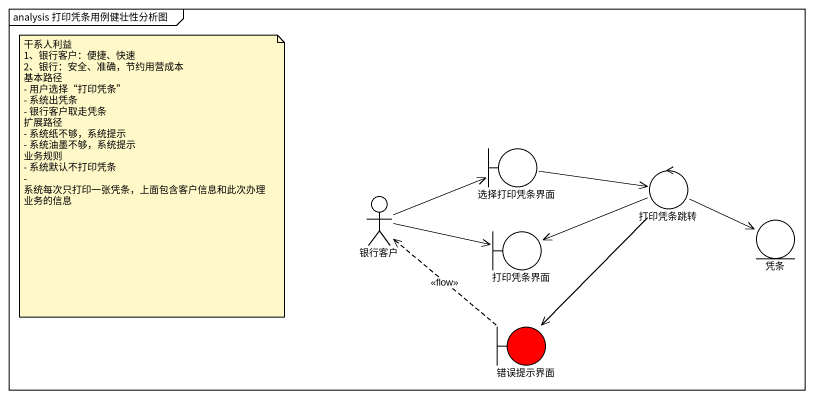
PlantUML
@startuml
mainframe analysis 打印凭条用例健壮性分析图
boundary 选择打印凭条界面
actor 银行客户
control 打印凭条跳转
boundary 打印凭条界面
entity 凭条
boundary 错误提示界面 #FF0000
选择打印凭条界面 -right-> 打印凭条跳转
银行客户 -right-> 选择打印凭条界面
银行客户 -right-> 打印凭条界面
打印凭条跳转 -left-> 打印凭条界面
打印凭条跳转 -right-> 凭条
打印凭条跳转 --> 错误提示界面
错误提示界面 .up.> 银行客户 : <<flow>>
note as N1
  干系人利益
  1、银行客户：便捷、快速
  2、银行：安全、准确，节约用营成本
  基本路径
  - 用户选择“打印凭条”
  - 系统出凭条
  - 银行客户取走凭条
  扩展路径
  - 系统纸不够，系统提示
  - 系统油墨不够，系统提示
  业务规则
  - 系统默认不打印凭条
  - 系统每次只打印一张凭条，上面包含客户信息和此次办理业务的信息
end note
@enduml
